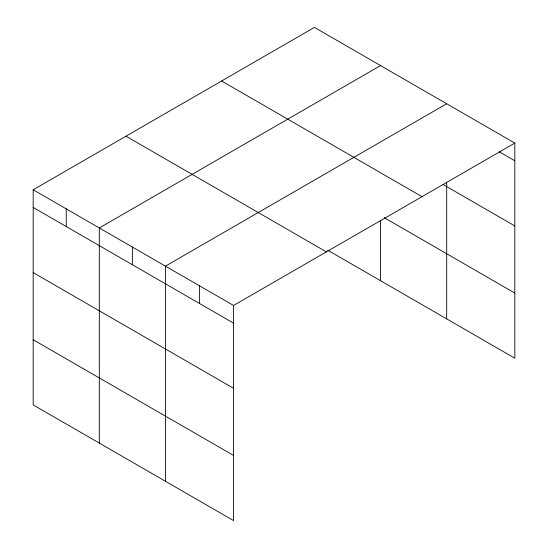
<?xml version="1.0" encoding="UTF-8"?>
<svg xmlns="http://www.w3.org/2000/svg" width="548" height="548" viewBox="0 0 548 548"><rect width="100%" height="100%" fill="white"/><g stroke="black" fill="none" stroke-linecap="round" stroke-linejoin="round"><path stroke-width="0.82" d="M446.689 182.368L446.689 318.888M33.181 189.779L233.564 305.469L233.564 520.6L33.181 404.91L33.181 189.779L314.436 27.4L514.819 143.09L514.819 358.221L327.656 250.169M380.559 65.575L99.311 227.954L99.311 443.085M446.689 103.757L165.434 266.129L165.434 481.267M233.564 305.469L514.819 143.09M499.262 151.796L514.819 160.769M443.01 184.477L514.819 225.934M221.618 80.988L422.001 196.677M384.23 217.672L514.819 293.064M125.999 136.192L326.382 251.881M33.181 207.459L233.564 323.149M33.181 272.616L233.564 388.306M33.181 339.753L233.564 455.443M380.559 220.632L380.559 280.713M199.499 285.803L199.499 303.482M132.376 247.045L132.376 264.725M66.246 208.863L66.246 226.55"/></g></svg>
